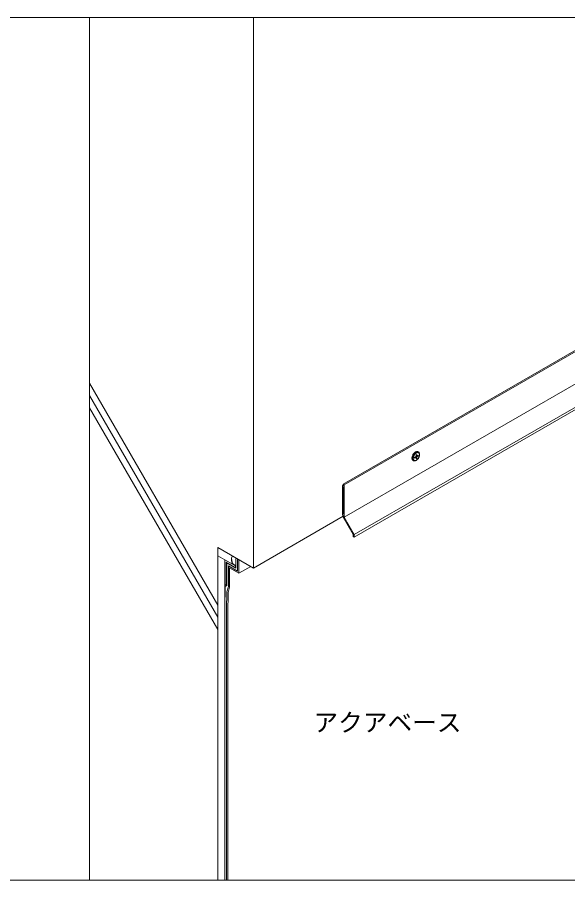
# Model space of a CAD drawing. Units: millimetres, scale not verified. Extents: x -2130 to 2130, y -1474 to 1474.
# Drawn here: x 12 to 681, y -248 to 810 of the extents above; entities that cross this region are included whole.
import ezdxf
from ezdxf.enums import TextEntityAlignment as Align

# ---------------------------------------------------------------- set-up
doc = ezdxf.new("R2010")
doc.units = ezdxf.units.MM
doc.header["$LTSCALE"] = 5
for name, color, linetype, lineweight in [('0-1_KUTAI', 3, 'Continuous', 18), ('0-2_MOJI', 7, 'Continuous', 18), ('0-3_bousui', 1, 'Continuous', 18), ('0-4_HATCH', 9, 'Continuous', 18), ('0-5_kanamono', 4, 'Continuous', 18), ('0-8_KANAMONO_SCREW', 4, 'Continuous', 18), ('0-B_WAKU', 7, 'Continuous', 18)]:
    doc.layers.add(name, color=color, linetype=linetype, lineweight=lineweight)
doc.styles.add('ＭＳ ゴシック', font='')
doc.styles.get('ＭＳ ゴシック').set_extended_font_data('MS Gothic')

msp = doc.modelspace()

# ---------------------------------------------------------------- linework, layer by layer
at = {"layer": '0-1_KUTAI'}
for p, q in [((100, -239.984), (100, 810.016)), ((299.186, 140.016), (408.305, 203.016)), ((255.885, -239.984), (255.885, 165.016))]:
    msp.add_line(p, q, dxfattribs=at)
msp.add_lwpolyline([(255.885, 165.016), (299.186, 140.016), (299.186, 810.016)], dxfattribs=at)
at = {"layer": '0-3_bousui'}
for p, q in [((273.74, 154.707), (255.885, 165.016)), ((255.885, 155.016), (264.545, 150.016)), ((264.545, -239.984), (264.545, 150.016)), ((272.975, 150.311), (272.476, 150.333)), ((278.035, 142.805), (278.035, 152.228)), ((281.535, 133.588), (295.928, 141.897)), ((264.545, 105.016), (265.045, 104.728))]:
    msp.add_line(p, q, dxfattribs=at)
for points in [[(278.035, 152.228), (278.035, 139.65), (266.777, 146.15), (266.777, 118.728), (265.045, 117.728), (265.045, 104.728), (264.545, 105.016), (264.545, 15.237)], [(280.035, 151.073), (280.035, 136.186), (268.777, 142.686), (268.777, 117.573), (267.045, 111.109), (267.045, 101.263), (266.545, 99.397), (266.545, -239.984)], [(281.535, 150.207), (281.535, 133.588), (270.277, 140.088), (270.277, 116.707), (268.545, 110.243), (268.545, 98.665), (268.045, 96.799), (268.045, -239.984)], [(274.516, 144.837), (278.035, 142.805), (278.035, 139.65), (266.777, 146.15), (266.777, 134.016), (266.777, 118.728), (265.045, 117.728), (265.045, 104.728)]]:
    msp.add_lwpolyline(points, dxfattribs=at)
for radius, start, end in [(9.625, 150.19372, 214.57169), (9.125, 177.56027, 213.87233)]:
    msp.add_arc((282.092, 149.923), radius, start, end, dxfattribs=at)
at = {"layer": '0-4_HATCH'}
for p, q in [((255.885, 95.016), (100, 365.016)), ((255.885, 80.016), (100, 350.016)), ((255.885, 65.016), (100, 335.016)), ((407.439, 237.077), (408.062, 238.156)), ((407.439, 235.489), (408.305, 236.989)), ((407.439, 233.902), (408.305, 235.402)), ((407.439, 232.314), (408.305, 233.814)), ((407.439, 230.727), (408.305, 232.227)), ((407.439, 229.139), (408.305, 230.639)), ((407.439, 227.552), (408.305, 229.052)), ((407.439, 225.964), (408.305, 227.464)), ((407.439, 224.377), (408.305, 225.877)), ((407.439, 222.789), (408.305, 224.289)), ((407.439, 221.202), (408.305, 222.702)), ((407.439, 219.614), (408.305, 221.114)), ((407.439, 218.027), (408.305, 219.527)), ((407.439, 216.439), (408.305, 217.939)), ((407.439, 214.852), (408.305, 216.352)), ((407.439, 213.264), (408.305, 214.764)), ((407.439, 211.677), (408.305, 213.177)), ((407.439, 210.089), (408.305, 211.589)), ((407.439, 208.502), (408.305, 210.002)), ((407.439, 206.914), (408.305, 208.414)), ((407.954, 206.219), (408.305, 206.827))]:
    msp.add_line(p, q, dxfattribs=at)
at = {"layer": '0-5_kanamono'}
for p, q in [((408.305, 242.016), (1350, 785.704)), ((409.604, 241.266), (1350, 784.204)), ((409.604, 201.888), (1350, 744.825)), ((421.852, 180.674), (1350, 716.541)), ((421.852, 177.674), (1350, 713.541)), ((499.238, 281.516), (499.974, 281.091)), ((499.637, 280.508), (500.07, 280.258)), ((493.175, 271.016), (493.911, 270.591)), ((494.248, 271.174), (494.681, 270.924)), ((407.439, 240.516), (408.305, 241.016)), ((407.439, 238.516), (407.872, 238.766)), ((407.439, 238.516), (407.439, 206.516)), ((407.439, 238.516), (408.305, 238.016)), ((408.305, 226.716), (408.305, 227.316)), ((407.439, 206.516), (408.305, 206.016)), ((407.439, 206.016), (407.872, 206.266))]:
    msp.add_line(p, q, dxfattribs=at)
for points in [[(407.439, 204.516), (408.305, 204.016), (408.305, 202.016), (420.552, 180.803), (420.552, 178.424), (421.852, 177.674), (421.852, 180.674), (409.604, 201.888), (409.604, 241.266), (408.305, 242.016), (408.305, 240.016), (407.439, 240.516), (407.439, 239.016), (408.305, 238.516), (408.305, 227.316), (408.565, 226.866), (408.305, 226.716), (408.305, 205.516), (407.439, 206.016)], [(277.535, 140.516), (277.535, 142.516), (264.545, 150.016), (264.545, 120.016), (266.277, 119.016), (266.277, 147.016)]]:
    msp.add_lwpolyline(points, close=True, dxfattribs=at)
for centre, radius, start, end in [((498.806, 273.744), 6.886, 168.45497, 179.61063), ((500.867, 273.327), 8.989, 158.4225, 168.47645), ((501.98, 272.915), 10.176, 149.91198, 158.57049), ((501.603, 272.902), 8.989, 158.4225, 168.47645), ((502.264, 272.759), 10.5, 141.56327, 149.95426), ((502.716, 272.49), 10.176, 149.91198, 158.57049), ((501.085, 273.228), 7.99, 158.4225, 168.47645), ((502.075, 272.862), 9.045, 149.91198, 158.57049), ((501.518, 272.978), 7.99, 158.4225, 168.47645), ((503.001, 272.334), 10.5, 141.56327, 149.95426), ((501.059, 273.722), 8.957, 131.50548, 141.59557), ((502.508, 272.612), 9.045, 149.91198, 158.57049), ((502.327, 272.724), 9.333, 141.56327, 149.95426), ((502.76, 272.474), 9.333, 141.56327, 149.95426), ((501.795, 273.297), 8.957, 131.50548, 141.59557), ((501.256, 273.58), 7.962, 131.50548, 141.59557), ((499.681, 275.288), 6.871, 120.37751, 131.5569), ((501.689, 273.33), 7.962, 131.50548, 141.59557), ((500.418, 274.863), 6.871, 120.37751, 131.5569), ((500.031, 274.972), 6.108, 120.37751, 131.5569), ((498.571, 277.2), 4.66, 105.95476, 120.48703), ((500.464, 274.722), 6.108, 120.37751, 131.5569), ((499.044, 276.671), 4.143, 105.95476, 120.48703), ((499.307, 276.775), 4.66, 105.95476, 120.48703), ((498.122, 278.806), 2.993, 85.17845, 106.13581), ((499.477, 276.421), 4.143, 105.95476, 120.48703), ((498.645, 278.099), 2.66, 85.17845, 106.13581), ((498.858, 278.381), 2.993, 85.17845, 106.13581), ((499.078, 277.849), 2.66, 85.17845, 106.13581), ((498.179, 279.659), 2.139, 60.31103, 84.77441), ((498.696, 278.857), 1.901, 60.31103, 84.77441), ((498.915, 279.234), 2.139, 60.31103, 84.77441), ((499.129, 278.607), 1.901, 60.31103, 84.77441), ((498.9, 279.251), 2.131, 35.18299, 59.73157), ((491.169, 279.193), 10.176, 329.91198, 338.57049), ((499.115, 278.622), 1.895, 35.18299, 59.73157), ((492.244, 278.57), 9.045, 329.91198, 338.57049), ((492.282, 278.781), 8.989, 338.4225, 348.47645), ((498.195, 278.774), 2.982, 13.82578, 34.85996), ((498.488, 278.198), 2.651, 13.82578, 34.85996), ((493.233, 278.204), 7.99, 338.4225, 348.47645), ((497.094, 277.832), 4.093, 359.4236, 14.13461), ((495.066, 277.833), 6.121, 348.45497, 359.61063), ((496.626, 278.363), 4.604, 359.4236, 14.13461), ((494.344, 278.363), 6.886, 348.45497, 359.61063), ((496.524, 273.745), 4.604, 179.4236, 194.13461), ((494.955, 273.333), 2.982, 193.82578, 214.85996), ((494.25, 272.857), 2.131, 215.18299, 239.73157), ((499.542, 273.319), 6.886, 168.45497, 179.61063), ((497.26, 273.32), 4.604, 179.4236, 194.13461), ((495.691, 272.908), 2.982, 193.82578, 214.85996), ((499.253, 273.6), 6.121, 168.45497, 179.61063), ((497.225, 273.6), 4.093, 179.4236, 194.13461), ((494.986, 272.432), 2.131, 215.18299, 239.73157), ((495.83, 273.234), 2.651, 193.82578, 214.85996), ((499.686, 273.35), 6.121, 168.45497, 179.61063), ((497.658, 273.35), 4.093, 179.4236, 194.13461), ((495.203, 272.811), 1.895, 215.18299, 239.73157), ((496.263, 272.984), 2.651, 193.82578, 214.85996), ((494.971, 272.449), 2.139, 240.31103, 264.77441), ((495.636, 272.561), 1.895, 215.18299, 239.73157), ((495.623, 272.576), 1.901, 240.31103, 264.77441), ((495.028, 273.302), 2.993, 265.17845, 286.13581), ((495.673, 273.334), 2.66, 265.17845, 286.13581), ((494.578, 274.907), 4.66, 285.95476, 300.48703), ((495.274, 274.761), 4.143, 285.95476, 300.48703), ((493.468, 276.819), 6.871, 300.37751, 311.5569), ((494.287, 276.46), 6.108, 300.37751, 311.5569), ((492.09, 278.385), 8.957, 311.50548, 321.59557), ((493.063, 277.853), 7.962, 311.50548, 321.59557), ((490.885, 279.348), 10.5, 321.56327, 329.95426), ((491.991, 278.709), 9.333, 321.56327, 329.95426)]:
    msp.add_arc(centre, radius, start, end, dxfattribs=at)
at = {"layer": '0-8_KANAMONO_SCREW'}
for p, q in [((496.726, 275.716), (495.211, 274.841)), ((496.879, 274.731), (495.95, 275.268)), ((497.809, 275.091), (496.726, 275.716)), ((496.943, 277.841), (497.809, 278.341)), ((496.943, 276.091), (496.943, 277.841)), ((497.872, 276.451), (496.943, 276.988)), ((498.025, 275.466), (496.943, 276.091)), ((497.809, 278.341), (497.809, 276.591)), ((497.809, 275.091), (497.809, 273.341)), ((499.541, 277.341), (498.025, 276.466)), ((498.025, 275.466), (499.541, 276.341)), ((499.541, 276.341), (498.328, 276.641)), ((499.541, 276.341), (499.541, 277.341)), ((495.211, 274.841), (495.211, 273.841)), ((495.211, 273.841), (496.726, 274.716)), ((496.943, 272.841), (496.943, 274.591)), ((497.809, 273.341), (496.943, 274.241)), ((497.809, 273.341), (496.943, 272.841))]:
    msp.add_line(p, q, dxfattribs=at)
for centre, radius, start, end in [((496.551, 276.016), 0.347, 300.37751, 311.5569), ((496.481, 276.095), 0.452, 311.50548, 321.59557), ((496.42, 276.143), 0.53, 321.56327, 329.95426), ((496.435, 276.135), 0.514, 329.91198, 338.57049), ((496.491, 276.115), 0.454, 338.4225, 348.47645), ((496.595, 276.094), 0.348, 348.45497, 359.61063), ((498.041, 276.589), 0.233, 179.4236, 194.13461), ((498.157, 275.089), 0.348, 168.45497, 179.61063), ((497.962, 276.568), 0.151, 193.82578, 214.85996), ((498.261, 275.068), 0.454, 158.4225, 168.47645), ((497.926, 276.544), 0.108, 215.18299, 239.73157), ((498.317, 275.047), 0.514, 149.91198, 158.57049), ((498.331, 275.039), 0.53, 141.56327, 149.95426), ((497.926, 276.545), 0.108, 240.31103, 264.77441), ((498.27, 275.088), 0.452, 131.50548, 141.59557), ((497.929, 276.588), 0.151, 265.17845, 286.13581), ((497.906, 276.669), 0.235, 285.95476, 300.48703), ((498.201, 275.167), 0.347, 120.37751, 131.5569), ((496.846, 274.513), 0.235, 105.95476, 120.48703), ((496.823, 274.594), 0.151, 85.17845, 106.13581), ((496.826, 274.638), 0.108, 60.31103, 84.77441), ((496.825, 274.638), 0.108, 35.18299, 59.73157), ((496.789, 274.614), 0.151, 13.82578, 34.85996), ((496.71, 274.594), 0.233, 359.4236, 14.13461)]:
    msp.add_arc(centre, radius, start, end, dxfattribs=at)
at = {"layer": '0-B_WAKU'}
msp.add_line((-1350, -239.984), (1350, -239.984), dxfattribs=at)
msp.add_lwpolyline([(1350, 810.016), (-1350, 810.016), (-1350, -989.984), (1350, -989.984)], close=True, dxfattribs=at)

# ---------------------------------------------------------------- texts
at = {"layer": '0-2_MOJI', "style": 'ＭＳ ゴシック'}
msp.add_text('アクアベース', height=21.99, dxfattribs=at).set_placement((372.198, -65.486), align=Align.BOTTOM_LEFT)

doc.saveas('drawing.dxf')
